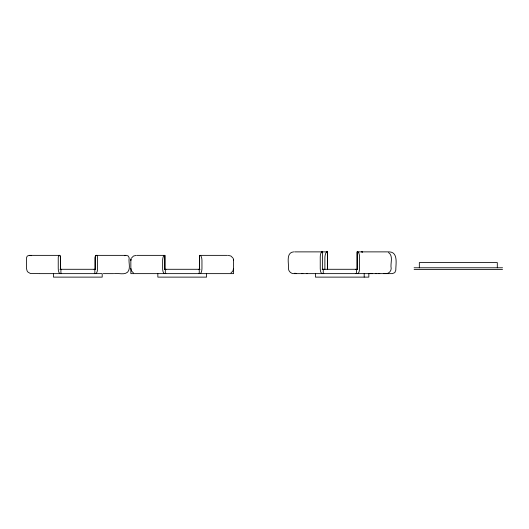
<?xml version="1.0" encoding="UTF-8"?>
<svg xmlns="http://www.w3.org/2000/svg" width="529" height="529" viewBox="0 0 529 529"><rect width="100%" height="100%" fill="white"/><g stroke="black" fill="none" stroke-linecap="round" stroke-linejoin="round"><path stroke-width="0.79" d="M130.848 260.585L131.027 259.23M233.587 268.415L232.886 271.027L230.968 272.944M131.549 257.973L133.46 256.056L136.178 255.362M124.394 255.705L125.704 255.362M302.899 273.361L301.808 273.638M306.999 273.572L307.547 273.361M370.829 273.361L369.771 273.638M293.674 251.877C285.653 252.558 288.946 263.435 288.444 268.415C288.431 271.212 290.877 273.658 293.674 273.638L392.339 273.638L394.806 272.62L395.824 270.16C395.666 264.46 398.522 252.34 389.45 251.877M306.45 273.638L307.038 273.572M385.952 273.638C388.749 273.658 391.196 271.212 391.182 268.415C390.091 263.482 393.675 256.049 388.57 252.578M294.541 251.877L327.53 251.877L327.53 269.287M388.861 251.877L357.068 251.877L357.068 269.287M59.565 255.362L29.062 255.362L27.217 256.122L26.45 257.973L26.45 268.415L27.151 271.027L27.984 272.111L30.325 273.467L39.496 273.638M96.073 255.362L126.57 255.362L128.421 256.122L129.182 257.973C128.302 262.496 130.974 268.243 127.654 272.111C124.031 275.285 118.641 272.865 114.376 273.638M136.945 255.362L164.962 255.362L164.962 269.287M227.49 255.362L199.473 255.362L199.473 269.287M228.25 255.362L230.968 256.056L232.886 257.973M131.298 258.84L130.848 258.84L130.848 273.638L233.587 273.638L233.587 258.84L233.13 258.84M414.095 267.78L502.55 267.78M59.962 269.287L95.67 269.287M164.486 269.287L200.068 269.287M322.194 269.287L357.67 269.287M414.108 269.526L502.537 269.526M39.946 273.638L102.196 273.638L102.196 277.123L53.442 277.123L53.442 273.638M103.274 273.638L113.722 273.638M384.438 273.638L383.38 273.361M379.796 273.638L378.738 273.361M376.185 273.572L376.813 273.638M372.165 273.638L371.041 273.361M371.543 273.572L372.085 273.638M296.571 273.638L294.832 273.176M29.928 255.362L31.237 255.705M375.683 273.361L376.264 273.572M133.46 272.944L131.549 271.027L130.848 268.415M233.408 259.23L233.587 260.585M497.306 267.8L497.306 262.576L419.338 262.576L419.338 267.8M368.832 273.638L368.832 277.123L315.436 277.123L315.436 273.638M364.19 273.638L364.19 277.123M357.207 251.877L357.207 269.287M327.398 251.877L327.398 269.287M324.879 269.287L324.879 258.145A6.269 2.387 90 0 1 327.266 251.877M322.558 251.877L322.558 269.287M206.594 273.638L206.594 277.123L157.84 277.123L157.84 273.638M199.612 255.362L199.612 269.287M164.823 255.362L164.823 269.287M95.213 269.287L95.213 257.973A2.612 1.005 -90 0 1 95.954 255.447A5.931 2.275 90 0 1 96.807 255.447A2.612 1.005 -90 0 1 97.554 257.973L97.554 268.415A5.224 2.01 -90 0 1 95.544 273.638M95.075 269.287L95.075 257.973A2.612 0.998 -90 0 1 95.815 255.447A5.931 2.261 90 0 1 96.662 255.447A2.612 0.998 -90 0 1 96.9 255.705M60.564 269.287L60.564 257.973A2.612 0.998 -90 0 0 59.823 255.447A5.931 2.261 -90 0 0 58.977 255.447A2.612 0.998 -90 0 0 58.236 257.973L58.236 268.415A5.224 1.99 -90 0 0 60.227 273.638M60.425 269.287L60.425 257.973A2.612 1.005 -90 0 0 60.127 256.122M163.97 255.533A5.224 2.01 -90 0 1 164.486 255.362M164.631 255.362A5.224 1.99 -90 0 0 162.634 260.585L162.634 268.415A5.224 1.99 -90 0 0 164.631 273.638M199.942 255.362A5.224 2.01 -90 0 1 201.952 260.585L201.952 268.415A5.224 2.01 -90 0 1 199.942 273.638M199.803 255.362A5.224 1.99 -90 0 1 200.319 255.533M165.901 269.287A1.739 0.608 -90 0 0 165.293 271.027A5.065 1.779 -90 0 0 165.293 271.899A1.739 0.608 -90 0 0 165.901 273.638M198.659 269.287A1.739 0.615 -90 0 1 199.274 271.027A5.065 1.792 -90 0 1 199.254 272.349A1.739 0.615 -90 0 1 198.659 273.638M198.527 269.287A1.739 0.608 -90 0 1 198.838 269.519M165.465 269.519A1.739 0.615 -90 0 1 165.775 269.287M59.922 255.705A2.612 1.005 -90 0 0 59.678 255.447A5.931 2.275 -90 0 0 58.825 255.447A2.612 1.005 -90 0 0 58.587 255.705M94.129 269.287A1.739 0.608 -90 0 1 94.433 269.519M61.066 269.519A1.739 0.615 -90 0 1 61.371 269.287M61.503 269.287A1.739 0.608 -90 0 0 60.914 270.577A5.065 1.779 -90 0 0 60.914 272.349A1.739 0.608 -90 0 0 61.503 273.638M94.261 269.287A1.739 0.615 -90 0 1 94.856 270.577A5.065 1.792 -90 0 1 94.856 272.349A1.739 0.615 -90 0 1 94.261 273.638M355.924 269.287A1.739 0.615 -90 0 1 356.539 271.027A5.065 1.792 -90 0 1 356.52 272.349A1.739 0.615 -90 0 1 355.924 273.638M323.834 269.287A1.739 0.608 -90 0 0 323.219 271.027A5.065 1.779 -90 0 0 323.239 272.349A1.739 0.608 -90 0 0 323.834 273.638M357.538 251.877A5.224 2.01 -90 0 1 359.548 257.101L359.548 268.415A5.224 2.01 -90 0 1 357.538 273.638M321.566 252.055A5.224 2.01 -90 0 1 322.088 251.877M355.799 269.287A1.739 0.608 -90 0 1 356.103 269.519M323.398 269.519A1.739 0.615 -90 0 1 323.702 269.287M322.227 251.877A5.224 1.99 -90 0 0 320.237 257.101L320.237 268.415A5.224 1.99 90 0 0 322.227 273.638M357.399 251.877A5.224 1.99 -90 0 1 357.915 252.055M326.505 252.088A6.269 2.407 -90 0 1 327.134 251.877M361.783 251.877A6.269 2.407 -90 0 1 362.405 252.088M361.644 251.877A6.269 2.387 -90 0 1 362.266 252.088"/></g></svg>
